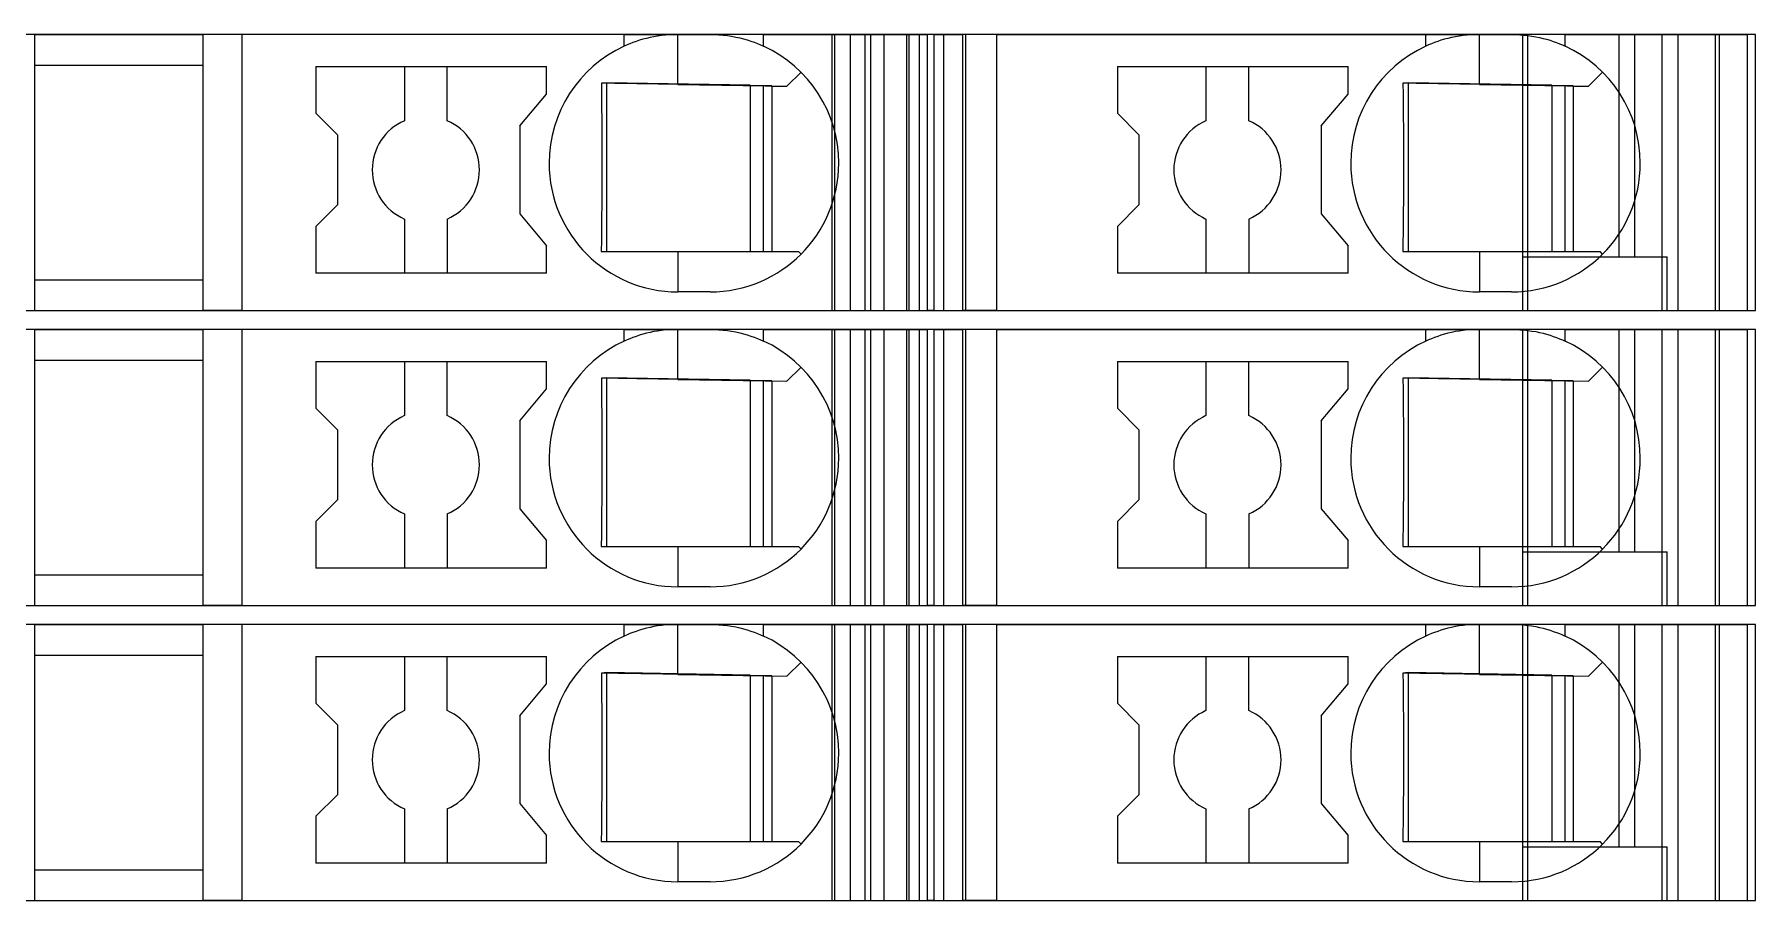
# Model space of a CAD drawing. Header units: millimetres. Extents: x 0 to 1680, y 0 to 1188.
# Drawn here: x 937.05 to 969.15, y 446.85 to 463 of the extents above; entities that cross this region are included whole.
import ezdxf
from ezdxf.enums import TextEntityAlignment as Align

# ---------------------------------------------------------------- set-up
doc = ezdxf.new("R2010")
doc.units = ezdxf.units.MM
for name, color, linetype, lineweight in [('EPLAN309', 5, 'Continuous', 5), ('EPLAN493', 5, 'Continuous', 5), ('MAIN-1', 7, 'Continuous', 5), ('MAIN-2', 7, 'Continuous', 5)]:
    doc.layers.add(name, color=color, linetype=linetype, lineweight=lineweight)
doc.styles.add('Tahoma', font='')
doc.styles.get('Tahoma').set_extended_font_data('Tahoma')

# ---------------------------------------------------------------- blocks, each defined once
blk = doc.blocks.new('EPLSYM_LibrarySPECIAL_Symbol12_Variant0_Placement8_29')
at = {"layer": 'EPLAN309', "lineweight": 13, "ltscale": 16}
blk.add_lwpolyline([(0, -5.15), (68.15, -5.15), (68.15, 0), (0, 0)], close=True, dxfattribs=at)
at = {"layer": 'EPLAN493', "color": 5, "style": 'Tahoma'}
blk.add_attdef('17_20450', text='', height=2.3478, dxfattribs=at).set_placement((0, -21.83478), align=Align.MIDDLE_RIGHT)
blk = doc.blocks.new('EPLSYM_LibrarySPECIAL_Symbol12_Variant0_Placement8_30')
at = {"layer": 'EPLAN309', "lineweight": 13, "ltscale": 16}
blk.add_lwpolyline([(0, -5.15), (68.15, -5.15), (68.15, 0), (0, 0)], close=True, dxfattribs=at)
at = {"layer": 'EPLAN493', "color": 5, "style": 'Tahoma'}
blk.add_attdef('17_20450', text='', height=2.3478, dxfattribs=at).set_placement((0, -21.83478), align=Align.MIDDLE_RIGHT)
blk = doc.blocks.new('EPLSYM_LibrarySPECIAL_Symbol12_Variant0_Placement8_31')
at = {"layer": 'EPLAN309', "lineweight": 13, "ltscale": 16}
blk.add_lwpolyline([(0, -5.15), (68.15, -5.15), (68.15, 0), (0, 0)], close=True, dxfattribs=at)
at = {"layer": 'EPLAN493', "color": 5, "style": 'Tahoma'}
blk.add_attdef('17_20450', text='', height=2.3478, dxfattribs=at).set_placement((0, -21.83478), align=Align.MIDDLE_RIGHT)

msp = doc.modelspace()

# ---------------------------------------------------------------- linework, layer by layer
at = {"layer": 'MAIN-1'}
for p, q in [((937.05, 463), (940.2, 463)), ((937.05, 463), (937.05, 457.85)), ((940.919, 463), (940.2, 463)), ((940.2, 457.85), (940.2, 463)), ((948.05, 463), (940.919, 463)), ((940.919, 463), (940.919, 457.85)), ((948.05, 463), (949.05, 463)), ((948.05, 462.782), (948.05, 463)), ((948.333, 462.89), (948.272, 462.87)), ((948.397, 462.909), (948.333, 462.89)), ((948.463, 462.927), (948.397, 462.909)), ((948.531, 462.943), (948.463, 462.927)), ((948.601, 462.958), (948.531, 462.943)), ((948.673, 462.97), (948.601, 462.958)), ((948.746, 462.981), (948.673, 462.97)), ((948.821, 462.989), (948.746, 462.981)), ((948.897, 462.995), (948.821, 462.989)), ((948.973, 462.999), (948.897, 462.995)), ((949.05, 463), (948.973, 462.999)), ((949.05, 462.068), (949.05, 463)), ((949.05, 463), (949.65, 463)), ((949.65, 463), (949.732, 462.999)), ((950.65, 463), (949.65, 463)), ((949.732, 462.999), (949.814, 462.994)), ((949.814, 462.994), (949.896, 462.987)), ((949.896, 462.987), (949.975, 462.978)), ((949.975, 462.978), (950.053, 462.966)), ((950.053, 462.966), (950.13, 462.952)), ((950.13, 462.952), (950.204, 462.935)), ((950.204, 462.935), (950.275, 462.917)), ((950.275, 462.917), (950.345, 462.897)), ((950.345, 462.897), (950.411, 462.876)), ((950.65, 463), (953.704, 463)), ((950.65, 462.782), (950.65, 463)), ((953.832, 463), (953.704, 463)), ((953.704, 457.85), (953.704, 463)), ((953.832, 463), (954.367, 463)), ((953.832, 457.85), (953.832, 463)), ((955, 463), (954.367, 463)), ((954.367, 457.85), (954.367, 463)), ((955, 463), (963, 463)), ((955, 457.85), (955, 463)), ((963, 463), (964, 463)), ((963, 462.782), (963, 463)), ((963.283, 462.89), (963.222, 462.87)), ((963.347, 462.909), (963.283, 462.89)), ((963.413, 462.927), (963.347, 462.909)), ((963.481, 462.943), (963.413, 462.927)), ((963.551, 462.958), (963.481, 462.943)), ((963.622, 462.97), (963.551, 462.958)), ((963.696, 462.981), (963.622, 462.97)), ((963.771, 462.989), (963.696, 462.981)), ((963.847, 462.995), (963.771, 462.989)), ((963.923, 462.999), (963.847, 462.995)), ((964, 463), (963.923, 462.999)), ((964, 462.068), (964, 463)), ((964, 463), (964.6, 463)), ((964.6, 463), (964.677, 462.999)), ((965.6, 463), (964.6, 463)), ((964.677, 462.999), (964.753, 462.995)), ((964.753, 462.995), (964.829, 462.989)), ((964.829, 462.989), (964.904, 462.981)), ((964.904, 462.981), (964.978, 462.97)), ((964.978, 462.97), (965.049, 462.958)), ((965.049, 462.958), (965.119, 462.943)), ((965.119, 462.943), (965.187, 462.927)), ((965.187, 462.927), (965.253, 462.909)), ((965.253, 462.909), (965.317, 462.89)), ((965.317, 462.89), (965.378, 462.87)), ((965.6, 463), (969, 463)), ((965.6, 462.782), (965.6, 463)), ((969, 457.85), (969, 463)), ((948.102, 462.805), (948.05, 462.782)), ((948.156, 462.827), (948.102, 462.805)), ((948.213, 462.849), (948.156, 462.827)), ((948.272, 462.87), (948.213, 462.849)), ((950.411, 462.876), (950.475, 462.854)), ((950.475, 462.854), (950.536, 462.831)), ((950.536, 462.831), (950.594, 462.806)), ((950.594, 462.806), (950.65, 462.782)), ((963.052, 462.805), (963, 462.782)), ((963.106, 462.827), (963.052, 462.805)), ((963.163, 462.849), (963.106, 462.827)), ((963.222, 462.87), (963.163, 462.849)), ((965.378, 462.87), (965.437, 462.849)), ((965.437, 462.849), (965.494, 462.827)), ((965.494, 462.827), (965.548, 462.805)), ((965.548, 462.805), (965.6, 462.782)), ((937.05, 462.425), (940.2, 462.425)), ((942.3, 462.4), (942.3, 461.529)), ((942.3, 462.4), (946.6, 462.4)), ((943.95, 462.4), (943.95, 461.392)), ((944.75, 461.392), (944.75, 462.4)), ((946.6, 461.889), (946.6, 462.4)), ((951.083, 462.033), (951.347, 462.297)), ((957.25, 462.4), (957.25, 461.529)), ((957.25, 462.4), (961.55, 462.4)), ((958.9, 462.4), (958.9, 461.392)), ((959.7, 461.392), (959.7, 462.4)), ((961.55, 461.889), (961.55, 462.4)), ((966.033, 462.033), (966.297, 462.297)), ((947.624, 462.092), (947.625, 462.022)), ((947.685, 462.091), (947.624, 462.092)), ((947.625, 462.022), (947.625, 461.95)), ((947.625, 461.95), (947.626, 461.877)), ((947.746, 462.09), (947.685, 462.091)), ((947.721, 462.091), (947.721, 458.95)), ((947.809, 462.089), (947.746, 462.09)), ((947.873, 462.088), (947.809, 462.089)), ((947.937, 462.087), (947.873, 462.088)), ((948.003, 462.086), (947.937, 462.087)), ((948.071, 462.085), (948.003, 462.086)), ((948.14, 462.084), (948.071, 462.085)), ((948.21, 462.082), (948.14, 462.084)), ((948.283, 462.081), (948.21, 462.082)), ((948.358, 462.08), (948.283, 462.081)), ((948.435, 462.079), (948.358, 462.08)), ((948.514, 462.077), (948.435, 462.079)), ((948.597, 462.076), (948.514, 462.077)), ((948.682, 462.075), (948.597, 462.076)), ((948.771, 462.073), (948.682, 462.075)), ((948.862, 462.071), (948.771, 462.073)), ((948.955, 462.07), (948.862, 462.071)), ((949.05, 462.068), (948.955, 462.07)), ((949.05, 462.068), (951.083, 462.033)), ((950.4, 462.045), (950.4, 458.95)), ((950.65, 458.95), (950.65, 462.04)), ((950.8, 462.038), (950.8, 458.95)), ((962.574, 462.092), (962.574, 462.022)), ((962.635, 462.091), (962.574, 462.092)), ((962.574, 462.022), (962.575, 461.95)), ((962.575, 461.95), (962.576, 461.877)), ((962.696, 462.09), (962.635, 462.091)), ((962.671, 462.091), (962.671, 458.95)), ((962.759, 462.089), (962.696, 462.09)), ((962.822, 462.088), (962.759, 462.089)), ((962.887, 462.087), (962.822, 462.088)), ((962.953, 462.086), (962.887, 462.087)), ((963.021, 462.085), (962.953, 462.086)), ((963.09, 462.084), (963.021, 462.085)), ((963.16, 462.082), (963.09, 462.084)), ((963.233, 462.081), (963.16, 462.082)), ((963.307, 462.08), (963.233, 462.081)), ((963.385, 462.079), (963.307, 462.08)), ((963.464, 462.077), (963.385, 462.079)), ((963.547, 462.076), (963.464, 462.077)), ((963.632, 462.075), (963.547, 462.076)), ((963.72, 462.073), (963.632, 462.075)), ((963.812, 462.071), (963.72, 462.073)), ((963.905, 462.07), (963.812, 462.071)), ((964, 462.068), (963.905, 462.07)), ((964, 462.068), (966.033, 462.033)), ((965.35, 462.045), (965.35, 458.95)), ((965.6, 458.95), (965.6, 462.04)), ((965.75, 462.038), (965.75, 458.95)), ((946.1, 461.293), (946.6, 461.889)), ((947.626, 461.877), (947.627, 461.803)), ((947.627, 461.803), (947.628, 461.727)), ((947.628, 461.727), (947.628, 461.649)), ((947.628, 461.649), (947.629, 461.57)), ((961.05, 461.293), (961.55, 461.889)), ((962.576, 461.877), (962.577, 461.803)), ((962.577, 461.803), (962.577, 461.727)), ((962.577, 461.727), (962.578, 461.649)), ((962.578, 461.649), (962.579, 461.57)), ((942.7, 461.129), (942.3, 461.529)), ((946.1, 461.293), (946.1, 459.657)), ((947.629, 461.57), (947.63, 461.488)), ((947.63, 461.488), (947.63, 461.404)), ((947.63, 461.404), (947.631, 461.317)), ((947.631, 461.317), (947.631, 461.226)), ((957.65, 461.129), (957.25, 461.529)), ((961.05, 461.293), (961.05, 459.657)), ((962.579, 461.57), (962.58, 461.488)), ((962.58, 461.488), (962.58, 461.404)), ((962.58, 461.404), (962.581, 461.317)), ((962.581, 461.317), (962.581, 461.226)), ((942.7, 461.129), (942.7, 459.821)), ((947.631, 461.226), (947.632, 461.132)), ((947.632, 461.132), (947.633, 461.034)), ((947.633, 461.034), (947.633, 460.931)), ((957.65, 461.129), (957.65, 459.821)), ((962.581, 461.226), (962.582, 461.132)), ((962.582, 461.132), (962.582, 461.034)), ((962.582, 461.034), (962.583, 460.931)), ((947.633, 460.931), (947.633, 460.824)), ((947.633, 460.824), (947.633, 460.713)), ((947.633, 460.713), (947.634, 460.6)), ((962.583, 460.931), (962.583, 460.824)), ((962.583, 460.824), (962.583, 460.713)), ((962.583, 460.713), (962.583, 460.6)), ((947.634, 460.6), (947.633, 460.479)), ((947.633, 460.479), (947.633, 460.361)), ((947.633, 460.361), (947.633, 460.247)), ((962.583, 460.6), (962.583, 460.479)), ((962.583, 460.479), (962.583, 460.361)), ((962.583, 460.361), (962.583, 460.247)), ((947.632, 460.034), (947.631, 459.934)), ((947.633, 460.247), (947.632, 460.138)), ((947.632, 460.138), (947.632, 460.034)), ((962.582, 460.034), (962.581, 459.934)), ((962.583, 460.247), (962.582, 460.138)), ((962.582, 460.138), (962.582, 460.034)), ((942.7, 459.821), (942.3, 459.421)), ((947.63, 459.748), (947.629, 459.659)), ((947.631, 459.839), (947.63, 459.748)), ((947.631, 459.934), (947.631, 459.839)), ((957.65, 459.821), (957.25, 459.421)), ((962.58, 459.748), (962.579, 459.659)), ((962.581, 459.839), (962.58, 459.748)), ((962.581, 459.934), (962.581, 459.839)), ((942.3, 459.421), (942.3, 458.55)), ((943.95, 459.558), (943.95, 458.55)), ((944.75, 459.558), (944.75, 458.55)), ((946.1, 459.657), (946.6, 459.061)), ((947.627, 459.408), (947.626, 459.329)), ((947.628, 459.49), (947.627, 459.408)), ((947.629, 459.659), (947.628, 459.573)), ((947.628, 459.573), (947.628, 459.49)), ((957.25, 459.421), (957.25, 458.55)), ((958.9, 459.558), (958.9, 458.55)), ((959.7, 459.558), (959.7, 458.55)), ((961.05, 459.657), (961.55, 459.061)), ((962.577, 459.408), (962.576, 459.329)), ((962.578, 459.49), (962.577, 459.408)), ((962.579, 459.659), (962.578, 459.573)), ((962.578, 459.573), (962.578, 459.49)), ((946.6, 458.55), (946.6, 459.061)), ((947.624, 459.098), (947.623, 459.024)), ((947.625, 459.25), (947.624, 459.174)), ((947.624, 459.174), (947.624, 459.098)), ((947.626, 459.329), (947.625, 459.25)), ((961.55, 458.55), (961.55, 459.061)), ((962.574, 459.098), (962.573, 459.024)), ((962.575, 459.25), (962.574, 459.174)), ((962.574, 459.174), (962.574, 459.098)), ((962.576, 459.329), (962.575, 459.25)), ((947.623, 459.024), (947.622, 458.95)), ((947.622, 458.95), (947.683, 458.95)), ((947.683, 458.95), (947.746, 458.95)), ((947.746, 458.95), (947.809, 458.95)), ((947.809, 458.95), (947.873, 458.95)), ((947.873, 458.95), (947.939, 458.95)), ((947.939, 458.95), (948.005, 458.95)), ((948.005, 458.95), (948.074, 458.95)), ((948.074, 458.95), (948.144, 458.95)), ((948.144, 458.95), (948.215, 458.95)), ((948.215, 458.95), (948.289, 458.95)), ((948.289, 458.95), (948.364, 458.95)), ((948.364, 458.95), (948.442, 458.95)), ((948.442, 458.95), (948.522, 458.95)), ((948.522, 458.95), (948.605, 458.95)), ((948.605, 458.95), (948.69, 458.95)), ((948.69, 458.95), (948.778, 458.95)), ((948.778, 458.95), (948.867, 458.95)), ((948.867, 458.95), (948.958, 458.95)), ((948.958, 458.95), (949.05, 458.95)), ((949.05, 458.95), (951.3, 458.95)), ((949.05, 458.95), (949.05, 458.2)), ((951.347, 458.903), (951.3, 458.95)), ((962.573, 459.024), (962.572, 458.95)), ((962.572, 458.95), (962.633, 458.95)), ((962.633, 458.95), (962.695, 458.95)), ((962.695, 458.95), (962.759, 458.95)), ((962.759, 458.95), (962.823, 458.95)), ((962.823, 458.95), (962.889, 458.95)), ((962.889, 458.95), (962.955, 458.95)), ((962.955, 458.95), (963.024, 458.95)), ((963.024, 458.95), (963.093, 458.95)), ((963.093, 458.95), (963.165, 458.95)), ((963.165, 458.95), (963.239, 458.95)), ((963.239, 458.95), (963.314, 458.95)), ((963.314, 458.95), (963.392, 458.95)), ((963.392, 458.95), (963.472, 458.95)), ((963.472, 458.95), (963.555, 458.95)), ((963.555, 458.95), (963.64, 458.95)), ((963.64, 458.95), (963.727, 458.95)), ((963.727, 458.95), (963.817, 458.95)), ((963.817, 458.95), (963.908, 458.95)), ((963.908, 458.95), (964, 458.95)), ((964, 458.95), (964, 458.2)), ((964, 458.95), (966.25, 458.95)), ((966.297, 458.903), (966.25, 458.95)), ((937.05, 458.425), (940.2, 458.425)), ((946.6, 458.55), (942.3, 458.55)), ((961.55, 458.55), (957.25, 458.55)), ((949.65, 458.2), (949.05, 458.2)), ((964.6, 458.2), (964, 458.2)), ((937.05, 457.85), (940.2, 457.85)), ((940.919, 457.85), (940.2, 457.85)), ((940.919, 457.85), (953.704, 457.85)), ((952.544, 457.85), (952.544, 457.85)), ((952.65, 457.85), (952.65, 457.85)), ((953.832, 457.85), (953.704, 457.85)), ((953.832, 457.85), (954.367, 457.85)), ((955, 457.85), (954.367, 457.85)), ((955, 457.85), (969, 457.85)), ((967.5, 457.85), (967.5, 457.85)), ((937.05, 457.5), (940.2, 457.5)), ((937.05, 457.5), (937.05, 452.35)), ((940.919, 457.5), (940.2, 457.5)), ((940.2, 452.35), (940.2, 457.5)), ((948.05, 457.5), (940.919, 457.5)), ((940.919, 457.5), (940.919, 452.35)), ((948.05, 457.5), (949.05, 457.5)), ((948.05, 457.282), (948.05, 457.5)), ((948.463, 457.427), (948.397, 457.409)), ((948.531, 457.443), (948.463, 457.427)), ((948.601, 457.458), (948.531, 457.443)), ((948.673, 457.47), (948.601, 457.458)), ((948.746, 457.481), (948.673, 457.47)), ((948.821, 457.489), (948.746, 457.481)), ((948.897, 457.495), (948.821, 457.489)), ((948.973, 457.499), (948.897, 457.495)), ((949.05, 457.5), (948.973, 457.499)), ((949.05, 456.568), (949.05, 457.5)), ((949.05, 457.5), (949.65, 457.5)), ((949.65, 457.5), (949.732, 457.499)), ((950.65, 457.5), (949.65, 457.5)), ((949.732, 457.499), (949.814, 457.494)), ((949.814, 457.494), (949.896, 457.487)), ((949.896, 457.487), (949.975, 457.478)), ((949.975, 457.478), (950.053, 457.466)), ((950.053, 457.466), (950.13, 457.452)), ((950.13, 457.452), (950.204, 457.435)), ((950.204, 457.435), (950.275, 457.417)), ((950.65, 457.5), (953.704, 457.5)), ((950.65, 457.282), (950.65, 457.5)), ((953.832, 457.5), (953.704, 457.5)), ((953.704, 452.35), (953.704, 457.5)), ((953.832, 457.5), (954.367, 457.5)), ((953.832, 452.35), (953.832, 457.5)), ((955, 457.5), (954.367, 457.5)), ((954.367, 452.35), (954.367, 457.5)), ((955, 457.5), (963, 457.5)), ((955, 452.35), (955, 457.5)), ((963, 457.5), (964, 457.5)), ((963, 457.282), (963, 457.5)), ((963.413, 457.427), (963.347, 457.409)), ((963.481, 457.443), (963.413, 457.427)), ((963.551, 457.458), (963.481, 457.443)), ((963.622, 457.47), (963.551, 457.458)), ((963.696, 457.481), (963.622, 457.47)), ((963.771, 457.489), (963.696, 457.481)), ((963.847, 457.495), (963.771, 457.489)), ((963.923, 457.499), (963.847, 457.495)), ((964, 457.5), (963.923, 457.499)), ((964, 456.568), (964, 457.5)), ((964, 457.5), (964.6, 457.5)), ((964.6, 457.5), (964.677, 457.499)), ((965.6, 457.5), (964.6, 457.5)), ((964.677, 457.499), (964.753, 457.495)), ((964.753, 457.495), (964.829, 457.489)), ((964.829, 457.489), (964.904, 457.481)), ((964.904, 457.481), (964.978, 457.47)), ((964.978, 457.47), (965.049, 457.458)), ((965.049, 457.458), (965.119, 457.443)), ((965.119, 457.443), (965.187, 457.427)), ((965.187, 457.427), (965.253, 457.409)), ((965.6, 457.5), (969, 457.5)), ((965.6, 457.282), (965.6, 457.5)), ((969, 452.35), (969, 457.5)), ((948.102, 457.305), (948.05, 457.282)), ((948.156, 457.327), (948.102, 457.305)), ((948.213, 457.349), (948.156, 457.327)), ((948.272, 457.37), (948.213, 457.349)), ((948.333, 457.39), (948.272, 457.37)), ((948.397, 457.409), (948.333, 457.39)), ((950.275, 457.417), (950.345, 457.397)), ((950.345, 457.397), (950.411, 457.376)), ((950.411, 457.376), (950.475, 457.354)), ((950.475, 457.354), (950.536, 457.331)), ((950.536, 457.331), (950.594, 457.306)), ((950.594, 457.306), (950.65, 457.282)), ((963.052, 457.305), (963, 457.282)), ((963.106, 457.327), (963.052, 457.305)), ((963.163, 457.349), (963.106, 457.327)), ((963.222, 457.37), (963.163, 457.349)), ((963.283, 457.39), (963.222, 457.37)), ((963.347, 457.409), (963.283, 457.39)), ((965.253, 457.409), (965.317, 457.39)), ((965.317, 457.39), (965.378, 457.37)), ((965.378, 457.37), (965.437, 457.349)), ((965.437, 457.349), (965.494, 457.327)), ((965.494, 457.327), (965.548, 457.305)), ((965.548, 457.305), (965.6, 457.282)), ((937.05, 456.925), (940.2, 456.925)), ((942.3, 456.9), (942.3, 456.029)), ((942.3, 456.9), (946.6, 456.9)), ((943.95, 456.9), (943.95, 455.892)), ((944.75, 455.892), (944.75, 456.9)), ((946.6, 456.389), (946.6, 456.9)), ((951.083, 456.533), (951.347, 456.797)), ((957.25, 456.9), (957.25, 456.029)), ((957.25, 456.9), (961.55, 456.9)), ((958.9, 456.9), (958.9, 455.892)), ((959.7, 455.892), (959.7, 456.9)), ((961.55, 456.389), (961.55, 456.9)), ((966.033, 456.533), (966.297, 456.797)), ((947.624, 456.592), (947.625, 456.522)), ((947.685, 456.591), (947.624, 456.592)), ((947.625, 456.522), (947.625, 456.45)), ((947.746, 456.59), (947.685, 456.591)), ((947.721, 456.591), (947.721, 453.45)), ((947.809, 456.589), (947.746, 456.59)), ((947.873, 456.588), (947.809, 456.589)), ((947.937, 456.587), (947.873, 456.588)), ((948.003, 456.586), (947.937, 456.587)), ((948.071, 456.585), (948.003, 456.586)), ((948.14, 456.584), (948.071, 456.585)), ((948.21, 456.582), (948.14, 456.584)), ((948.283, 456.581), (948.21, 456.582)), ((948.358, 456.58), (948.283, 456.581)), ((948.435, 456.579), (948.358, 456.58)), ((948.514, 456.577), (948.435, 456.579)), ((948.597, 456.576), (948.514, 456.577)), ((948.682, 456.575), (948.597, 456.576)), ((948.771, 456.573), (948.682, 456.575)), ((948.862, 456.571), (948.771, 456.573)), ((948.955, 456.57), (948.862, 456.571)), ((949.05, 456.568), (948.955, 456.57)), ((949.05, 456.568), (951.083, 456.533)), ((950.4, 456.545), (950.4, 453.45)), ((950.65, 453.45), (950.65, 456.54)), ((950.8, 456.538), (950.8, 453.45)), ((962.574, 456.592), (962.574, 456.522)), ((962.635, 456.591), (962.574, 456.592)), ((962.574, 456.522), (962.575, 456.45)), ((962.696, 456.59), (962.635, 456.591)), ((962.671, 456.591), (962.671, 453.45)), ((962.759, 456.589), (962.696, 456.59)), ((962.822, 456.588), (962.759, 456.589)), ((962.887, 456.587), (962.822, 456.588)), ((962.953, 456.586), (962.887, 456.587)), ((963.021, 456.585), (962.953, 456.586)), ((963.09, 456.584), (963.021, 456.585)), ((963.16, 456.582), (963.09, 456.584)), ((963.233, 456.581), (963.16, 456.582)), ((963.307, 456.58), (963.233, 456.581)), ((963.385, 456.579), (963.307, 456.58)), ((963.464, 456.577), (963.385, 456.579)), ((963.547, 456.576), (963.464, 456.577)), ((963.632, 456.575), (963.547, 456.576)), ((963.72, 456.573), (963.632, 456.575)), ((963.812, 456.571), (963.72, 456.573)), ((963.905, 456.57), (963.812, 456.571)), ((964, 456.568), (963.905, 456.57)), ((964, 456.568), (966.033, 456.533)), ((965.35, 456.545), (965.35, 453.45)), ((965.6, 453.45), (965.6, 456.54)), ((965.75, 456.538), (965.75, 453.45)), ((946.1, 455.793), (946.6, 456.389)), ((947.625, 456.45), (947.626, 456.377)), ((947.626, 456.377), (947.627, 456.303)), ((947.627, 456.303), (947.628, 456.227)), ((947.628, 456.227), (947.628, 456.149)), ((947.628, 456.149), (947.629, 456.07)), ((961.05, 455.793), (961.55, 456.389)), ((962.575, 456.45), (962.576, 456.377)), ((962.576, 456.377), (962.577, 456.303)), ((962.577, 456.303), (962.577, 456.227)), ((962.577, 456.227), (962.578, 456.149)), ((962.578, 456.149), (962.579, 456.07)), ((942.7, 455.629), (942.3, 456.029)), ((947.629, 456.07), (947.63, 455.988)), ((947.63, 455.988), (947.63, 455.904)), ((947.63, 455.904), (947.631, 455.817)), ((957.65, 455.629), (957.25, 456.029)), ((962.579, 456.07), (962.58, 455.988)), ((962.58, 455.988), (962.58, 455.904)), ((962.58, 455.904), (962.581, 455.817)), ((942.7, 455.629), (942.7, 454.321)), ((946.1, 455.793), (946.1, 454.157)), ((947.631, 455.817), (947.631, 455.726)), ((947.631, 455.726), (947.632, 455.632)), ((947.632, 455.632), (947.633, 455.534)), ((947.633, 455.534), (947.633, 455.431)), ((957.65, 455.629), (957.65, 454.321)), ((961.05, 455.793), (961.05, 454.157)), ((962.581, 455.817), (962.581, 455.726)), ((962.581, 455.726), (962.582, 455.632)), ((962.582, 455.632), (962.582, 455.534)), ((962.582, 455.534), (962.583, 455.431)), ((947.633, 455.431), (947.633, 455.324)), ((947.633, 455.324), (947.633, 455.213)), ((947.633, 455.213), (947.634, 455.1)), ((962.583, 455.431), (962.583, 455.324)), ((962.583, 455.324), (962.583, 455.213)), ((962.583, 455.213), (962.583, 455.1)), ((947.634, 455.1), (947.633, 454.979)), ((947.633, 454.979), (947.633, 454.861)), ((947.633, 454.861), (947.633, 454.747)), ((962.583, 455.1), (962.583, 454.979)), ((962.583, 454.979), (962.583, 454.861)), ((962.583, 454.861), (962.583, 454.747)), ((947.633, 454.747), (947.632, 454.638)), ((947.632, 454.638), (947.632, 454.534)), ((962.583, 454.747), (962.582, 454.638)), ((962.582, 454.638), (962.582, 454.534)), ((942.7, 454.321), (942.3, 453.921)), ((947.63, 454.248), (947.629, 454.159)), ((947.631, 454.339), (947.63, 454.248)), ((947.632, 454.534), (947.631, 454.434)), ((947.631, 454.434), (947.631, 454.339)), ((957.65, 454.321), (957.25, 453.921)), ((962.58, 454.248), (962.579, 454.159)), ((962.581, 454.339), (962.58, 454.248)), ((962.582, 454.534), (962.581, 454.434)), ((962.581, 454.434), (962.581, 454.339)), ((942.3, 453.921), (942.3, 453.05)), ((943.95, 454.058), (943.95, 453.05)), ((944.75, 454.058), (944.75, 453.05)), ((946.1, 454.157), (946.6, 453.561)), ((947.627, 453.908), (947.626, 453.829)), ((947.628, 453.99), (947.627, 453.908)), ((947.629, 454.159), (947.628, 454.073)), ((947.628, 454.073), (947.628, 453.99)), ((957.25, 453.921), (957.25, 453.05)), ((958.9, 454.058), (958.9, 453.05)), ((959.7, 454.058), (959.7, 453.05)), ((961.05, 454.157), (961.55, 453.561)), ((962.577, 453.908), (962.576, 453.829)), ((962.578, 453.99), (962.577, 453.908)), ((962.579, 454.159), (962.578, 454.073)), ((962.578, 454.073), (962.578, 453.99)), ((947.624, 453.598), (947.623, 453.524)), ((947.625, 453.75), (947.624, 453.674)), ((947.624, 453.674), (947.624, 453.598)), ((947.626, 453.829), (947.625, 453.75)), ((962.574, 453.598), (962.573, 453.524)), ((962.575, 453.75), (962.574, 453.674)), ((962.574, 453.674), (962.574, 453.598)), ((962.576, 453.829), (962.575, 453.75)), ((946.6, 453.05), (946.6, 453.561)), ((947.623, 453.524), (947.622, 453.45)), ((947.622, 453.45), (947.683, 453.45)), ((947.683, 453.45), (947.746, 453.45)), ((947.746, 453.45), (947.809, 453.45)), ((947.809, 453.45), (947.873, 453.45)), ((947.873, 453.45), (947.939, 453.45)), ((947.939, 453.45), (948.005, 453.45)), ((948.005, 453.45), (948.074, 453.45)), ((948.074, 453.45), (948.144, 453.45)), ((948.144, 453.45), (948.215, 453.45)), ((948.215, 453.45), (948.289, 453.45)), ((948.289, 453.45), (948.364, 453.45)), ((948.364, 453.45), (948.442, 453.45)), ((948.442, 453.45), (948.522, 453.45)), ((948.522, 453.45), (948.605, 453.45)), ((948.605, 453.45), (948.69, 453.45)), ((948.69, 453.45), (948.778, 453.45)), ((948.778, 453.45), (948.867, 453.45)), ((948.867, 453.45), (948.958, 453.45)), ((948.958, 453.45), (949.05, 453.45)), ((949.05, 453.45), (951.3, 453.45)), ((949.05, 453.45), (949.05, 452.7)), ((951.347, 453.403), (951.3, 453.45)), ((961.55, 453.05), (961.55, 453.561)), ((962.573, 453.524), (962.572, 453.45)), ((962.572, 453.45), (962.633, 453.45)), ((962.633, 453.45), (962.695, 453.45)), ((962.695, 453.45), (962.759, 453.45)), ((962.759, 453.45), (962.823, 453.45)), ((962.823, 453.45), (962.889, 453.45)), ((962.889, 453.45), (962.955, 453.45)), ((962.955, 453.45), (963.024, 453.45)), ((963.024, 453.45), (963.093, 453.45)), ((963.093, 453.45), (963.165, 453.45)), ((963.165, 453.45), (963.239, 453.45)), ((963.239, 453.45), (963.314, 453.45)), ((963.314, 453.45), (963.392, 453.45)), ((963.392, 453.45), (963.472, 453.45)), ((963.472, 453.45), (963.555, 453.45)), ((963.555, 453.45), (963.64, 453.45)), ((963.64, 453.45), (963.727, 453.45)), ((963.727, 453.45), (963.817, 453.45)), ((963.817, 453.45), (963.908, 453.45)), ((963.908, 453.45), (964, 453.45)), ((964, 453.45), (964, 452.7)), ((964, 453.45), (966.25, 453.45)), ((966.297, 453.403), (966.25, 453.45)), ((946.6, 453.05), (942.3, 453.05)), ((961.55, 453.05), (957.25, 453.05)), ((937.05, 452.925), (940.2, 452.925)), ((949.65, 452.7), (949.05, 452.7)), ((964.6, 452.7), (964, 452.7)), ((937.05, 452.35), (940.2, 452.35)), ((940.919, 452.35), (940.2, 452.35)), ((940.919, 452.35), (953.704, 452.35)), ((952.544, 452.35), (952.544, 452.35)), ((952.65, 452.35), (952.65, 452.35)), ((953.832, 452.35), (953.704, 452.35)), ((953.832, 452.35), (954.367, 452.35)), ((955, 452.35), (954.367, 452.35)), ((955, 452.35), (969, 452.35)), ((967.5, 452.35), (967.5, 452.35)), ((937.05, 452), (940.2, 452)), ((937.05, 452), (937.05, 446.85)), ((940.919, 452), (940.2, 452)), ((940.2, 446.85), (940.2, 452)), ((948.05, 452), (940.919, 452)), ((940.919, 452), (940.919, 446.85)), ((948.05, 452), (949.05, 452)), ((948.05, 451.782), (948.05, 452)), ((948.673, 451.97), (948.601, 451.958)), ((948.746, 451.981), (948.673, 451.97)), ((948.821, 451.989), (948.746, 451.981)), ((948.897, 451.995), (948.821, 451.989)), ((948.973, 451.999), (948.897, 451.995)), ((949.05, 452), (948.973, 451.999)), ((949.05, 451.068), (949.05, 452)), ((949.05, 452), (949.65, 452)), ((949.65, 452), (949.732, 451.999)), ((950.65, 452), (949.65, 452)), ((949.732, 451.999), (949.814, 451.994)), ((949.814, 451.994), (949.896, 451.987)), ((949.896, 451.987), (949.975, 451.978)), ((949.975, 451.978), (950.053, 451.966)), ((950.65, 452), (953.704, 452)), ((950.65, 451.782), (950.65, 452)), ((953.832, 452), (953.704, 452)), ((953.704, 446.85), (953.704, 452)), ((953.832, 452), (954.367, 452)), ((953.832, 446.85), (953.832, 452)), ((955, 452), (954.367, 452)), ((954.367, 446.85), (954.367, 452)), ((955, 452), (963, 452)), ((955, 446.85), (955, 452)), ((963, 452), (964, 452)), ((963, 451.782), (963, 452)), ((963.622, 451.97), (963.551, 451.958)), ((963.696, 451.981), (963.622, 451.97)), ((963.771, 451.989), (963.696, 451.981)), ((963.847, 451.995), (963.771, 451.989)), ((963.923, 451.999), (963.847, 451.995)), ((964, 452), (963.923, 451.999)), ((964, 451.068), (964, 452)), ((964, 452), (964.6, 452)), ((964.6, 452), (964.677, 451.999)), ((965.6, 452), (964.6, 452)), ((964.677, 451.999), (964.753, 451.995)), ((964.753, 451.995), (964.829, 451.989)), ((964.829, 451.989), (964.904, 451.981)), ((964.904, 451.981), (964.978, 451.97)), ((964.978, 451.97), (965.049, 451.958)), ((965.6, 452), (969, 452)), ((965.6, 451.782), (965.6, 452)), ((969, 446.85), (969, 452)), ((948.102, 451.805), (948.05, 451.782)), ((948.156, 451.827), (948.102, 451.805)), ((948.213, 451.849), (948.156, 451.827)), ((948.272, 451.87), (948.213, 451.849)), ((948.333, 451.89), (948.272, 451.87)), ((948.397, 451.909), (948.333, 451.89)), ((948.463, 451.927), (948.397, 451.909)), ((948.531, 451.943), (948.463, 451.927)), ((948.601, 451.958), (948.531, 451.943)), ((950.053, 451.966), (950.13, 451.952)), ((950.13, 451.952), (950.204, 451.935)), ((950.204, 451.935), (950.275, 451.917)), ((950.275, 451.917), (950.345, 451.897)), ((950.345, 451.897), (950.411, 451.876)), ((950.411, 451.876), (950.475, 451.854)), ((950.475, 451.854), (950.536, 451.831)), ((950.536, 451.831), (950.594, 451.806)), ((950.594, 451.806), (950.65, 451.782)), ((963.052, 451.805), (963, 451.782)), ((963.106, 451.827), (963.052, 451.805)), ((963.163, 451.849), (963.106, 451.827)), ((963.222, 451.87), (963.163, 451.849)), ((963.283, 451.89), (963.222, 451.87)), ((963.347, 451.909), (963.283, 451.89)), ((963.413, 451.927), (963.347, 451.909)), ((963.481, 451.943), (963.413, 451.927)), ((963.551, 451.958), (963.481, 451.943)), ((965.049, 451.958), (965.119, 451.943)), ((965.119, 451.943), (965.187, 451.927)), ((965.187, 451.927), (965.253, 451.909)), ((965.253, 451.909), (965.317, 451.89)), ((965.317, 451.89), (965.378, 451.87)), ((965.378, 451.87), (965.437, 451.849)), ((965.437, 451.849), (965.494, 451.827)), ((965.494, 451.827), (965.548, 451.805)), ((965.548, 451.805), (965.6, 451.782)), ((937.05, 451.425), (940.2, 451.425)), ((942.3, 451.4), (942.3, 450.529)), ((942.3, 451.4), (946.6, 451.4)), ((943.95, 451.4), (943.95, 450.392)), ((944.75, 450.392), (944.75, 451.4)), ((946.6, 450.889), (946.6, 451.4)), ((957.25, 451.4), (957.25, 450.529)), ((957.25, 451.4), (961.55, 451.4)), ((958.9, 451.4), (958.9, 450.392)), ((959.7, 450.392), (959.7, 451.4)), ((961.55, 450.889), (961.55, 451.4)), ((947.624, 451.092), (947.625, 451.022)), ((947.685, 451.091), (947.624, 451.092)), ((947.625, 451.022), (947.625, 450.95)), ((947.746, 451.09), (947.685, 451.091)), ((947.721, 451.091), (947.721, 447.95)), ((947.809, 451.089), (947.746, 451.09)), ((947.873, 451.088), (947.809, 451.089)), ((947.937, 451.087), (947.873, 451.088)), ((948.003, 451.086), (947.937, 451.087)), ((948.071, 451.085), (948.003, 451.086)), ((948.14, 451.084), (948.071, 451.085)), ((948.21, 451.082), (948.14, 451.084)), ((948.283, 451.081), (948.21, 451.082)), ((948.358, 451.08), (948.283, 451.081)), ((948.435, 451.079), (948.358, 451.08)), ((948.514, 451.077), (948.435, 451.079)), ((948.597, 451.076), (948.514, 451.077)), ((948.682, 451.075), (948.597, 451.076)), ((948.771, 451.073), (948.682, 451.075)), ((948.862, 451.071), (948.771, 451.073)), ((948.955, 451.07), (948.862, 451.071)), ((949.05, 451.068), (948.955, 451.07)), ((949.05, 451.068), (951.083, 451.033)), ((950.4, 451.045), (950.4, 447.95)), ((950.65, 447.95), (950.65, 451.04)), ((950.8, 451.038), (950.8, 447.95)), ((951.083, 451.033), (951.347, 451.297)), ((962.574, 451.092), (962.574, 451.022)), ((962.635, 451.091), (962.574, 451.092)), ((962.574, 451.022), (962.575, 450.95)), ((962.696, 451.09), (962.635, 451.091)), ((962.671, 451.091), (962.671, 447.95)), ((962.759, 451.089), (962.696, 451.09)), ((962.822, 451.088), (962.759, 451.089)), ((962.887, 451.087), (962.822, 451.088)), ((962.953, 451.086), (962.887, 451.087)), ((963.021, 451.085), (962.953, 451.086)), ((963.09, 451.084), (963.021, 451.085)), ((963.16, 451.082), (963.09, 451.084)), ((963.233, 451.081), (963.16, 451.082)), ((963.307, 451.08), (963.233, 451.081)), ((963.385, 451.079), (963.307, 451.08)), ((963.464, 451.077), (963.385, 451.079)), ((963.547, 451.076), (963.464, 451.077)), ((963.632, 451.075), (963.547, 451.076)), ((963.72, 451.073), (963.632, 451.075)), ((963.812, 451.071), (963.72, 451.073)), ((963.905, 451.07), (963.812, 451.071)), ((964, 451.068), (963.905, 451.07)), ((964, 451.068), (966.033, 451.033)), ((965.35, 451.045), (965.35, 447.95)), ((965.6, 447.95), (965.6, 451.04)), ((965.75, 451.038), (965.75, 447.95)), ((966.033, 451.033), (966.297, 451.297)), ((946.1, 450.293), (946.6, 450.889)), ((947.625, 450.95), (947.626, 450.877)), ((947.626, 450.877), (947.627, 450.803)), ((947.627, 450.803), (947.628, 450.727)), ((947.628, 450.727), (947.628, 450.649)), ((961.05, 450.293), (961.55, 450.889)), ((962.575, 450.95), (962.576, 450.877)), ((962.576, 450.877), (962.577, 450.803)), ((962.577, 450.803), (962.577, 450.727)), ((962.577, 450.727), (962.578, 450.649)), ((942.7, 450.129), (942.3, 450.529)), ((947.628, 450.649), (947.629, 450.57)), ((947.629, 450.57), (947.63, 450.488)), ((947.63, 450.488), (947.63, 450.404)), ((947.63, 450.404), (947.631, 450.317)), ((957.65, 450.129), (957.25, 450.529)), ((962.578, 450.649), (962.579, 450.57)), ((962.579, 450.57), (962.58, 450.488)), ((962.58, 450.488), (962.58, 450.404)), ((962.58, 450.404), (962.581, 450.317)), ((942.7, 450.129), (942.7, 448.821)), ((946.1, 450.293), (946.1, 448.657)), ((947.631, 450.317), (947.631, 450.226)), ((947.631, 450.226), (947.632, 450.132)), ((947.632, 450.132), (947.633, 450.034)), ((957.65, 450.129), (957.65, 448.821)), ((961.05, 450.293), (961.05, 448.657)), ((962.581, 450.317), (962.581, 450.226)), ((962.581, 450.226), (962.582, 450.132)), ((962.582, 450.132), (962.582, 450.034)), ((947.633, 450.034), (947.633, 449.931)), ((947.633, 449.931), (947.633, 449.824)), ((947.633, 449.824), (947.633, 449.713)), ((962.582, 450.034), (962.583, 449.931)), ((962.583, 449.931), (962.583, 449.824)), ((962.583, 449.824), (962.583, 449.713)), ((947.633, 449.713), (947.634, 449.6)), ((947.634, 449.6), (947.633, 449.479)), ((947.633, 449.479), (947.633, 449.361)), ((962.583, 449.713), (962.583, 449.6)), ((962.583, 449.6), (962.583, 449.479)), ((962.583, 449.479), (962.583, 449.361)), ((947.633, 449.247), (947.632, 449.138)), ((947.632, 449.138), (947.632, 449.034)), ((947.633, 449.361), (947.633, 449.247)), ((962.583, 449.247), (962.582, 449.138)), ((962.582, 449.138), (962.582, 449.034)), ((962.583, 449.361), (962.583, 449.247)), ((942.7, 448.821), (942.3, 448.421)), ((947.631, 448.839), (947.63, 448.748)), ((947.632, 449.034), (947.631, 448.934)), ((947.631, 448.934), (947.631, 448.839)), ((957.65, 448.821), (957.25, 448.421)), ((962.581, 448.839), (962.58, 448.748)), ((962.582, 449.034), (962.581, 448.934)), ((962.581, 448.934), (962.581, 448.839)), ((943.95, 448.558), (943.95, 447.55)), ((944.75, 448.558), (944.75, 447.55)), ((946.1, 448.657), (946.6, 448.061)), ((947.628, 448.49), (947.627, 448.408)), ((947.629, 448.659), (947.628, 448.573)), ((947.628, 448.573), (947.628, 448.49)), ((947.63, 448.748), (947.629, 448.659)), ((958.9, 448.558), (958.9, 447.55)), ((959.7, 448.558), (959.7, 447.55)), ((961.05, 448.657), (961.55, 448.061)), ((962.578, 448.49), (962.577, 448.408)), ((962.579, 448.659), (962.578, 448.573)), ((962.578, 448.573), (962.578, 448.49)), ((962.58, 448.748), (962.579, 448.659)), ((942.3, 448.421), (942.3, 447.55)), ((947.625, 448.25), (947.624, 448.174)), ((947.624, 448.174), (947.624, 448.098)), ((947.626, 448.329), (947.625, 448.25)), ((947.627, 448.408), (947.626, 448.329)), ((957.25, 448.421), (957.25, 447.55)), ((962.575, 448.25), (962.574, 448.174)), ((962.574, 448.174), (962.574, 448.098)), ((962.576, 448.329), (962.575, 448.25)), ((962.577, 448.408), (962.576, 448.329)), ((946.6, 447.55), (946.6, 448.061)), ((947.623, 448.024), (947.622, 447.95)), ((947.622, 447.95), (947.683, 447.95)), ((947.624, 448.098), (947.623, 448.024)), ((947.683, 447.95), (947.746, 447.95)), ((947.746, 447.95), (947.809, 447.95)), ((947.809, 447.95), (947.873, 447.95)), ((947.873, 447.95), (947.939, 447.95)), ((947.939, 447.95), (948.005, 447.95)), ((948.005, 447.95), (948.074, 447.95)), ((948.074, 447.95), (948.144, 447.95)), ((948.144, 447.95), (948.215, 447.95)), ((948.215, 447.95), (948.289, 447.95)), ((948.289, 447.95), (948.364, 447.95)), ((948.364, 447.95), (948.442, 447.95)), ((948.442, 447.95), (948.522, 447.95)), ((948.522, 447.95), (948.605, 447.95)), ((948.605, 447.95), (948.69, 447.95)), ((948.69, 447.95), (948.778, 447.95)), ((948.778, 447.95), (948.867, 447.95)), ((948.867, 447.95), (948.958, 447.95)), ((948.958, 447.95), (949.05, 447.95)), ((949.05, 447.95), (951.3, 447.95)), ((949.05, 447.95), (949.05, 447.2)), ((951.347, 447.903), (951.3, 447.95)), ((961.55, 447.55), (961.55, 448.061)), ((962.573, 448.024), (962.572, 447.95)), ((962.572, 447.95), (962.633, 447.95)), ((962.574, 448.098), (962.573, 448.024)), ((962.633, 447.95), (962.695, 447.95)), ((962.695, 447.95), (962.759, 447.95)), ((962.759, 447.95), (962.823, 447.95)), ((962.823, 447.95), (962.889, 447.95)), ((962.889, 447.95), (962.955, 447.95)), ((962.955, 447.95), (963.024, 447.95)), ((963.024, 447.95), (963.093, 447.95)), ((963.093, 447.95), (963.165, 447.95)), ((963.165, 447.95), (963.239, 447.95)), ((963.239, 447.95), (963.314, 447.95)), ((963.314, 447.95), (963.392, 447.95)), ((963.392, 447.95), (963.472, 447.95)), ((963.472, 447.95), (963.555, 447.95)), ((963.555, 447.95), (963.64, 447.95)), ((963.64, 447.95), (963.727, 447.95)), ((963.727, 447.95), (963.817, 447.95)), ((963.817, 447.95), (963.908, 447.95)), ((963.908, 447.95), (964, 447.95)), ((964, 447.95), (964, 447.2)), ((964, 447.95), (966.25, 447.95)), ((966.297, 447.903), (966.25, 447.95)), ((946.6, 447.55), (942.3, 447.55)), ((961.55, 447.55), (957.25, 447.55)), ((937.05, 447.425), (940.2, 447.425)), ((949.65, 447.2), (949.05, 447.2)), ((964.6, 447.2), (964, 447.2)), ((937.05, 446.85), (940.2, 446.85)), ((940.919, 446.85), (940.2, 446.85)), ((940.919, 446.85), (953.704, 446.85)), ((952.544, 446.85), (952.544, 446.85)), ((952.65, 446.85), (952.65, 446.85)), ((953.832, 446.85), (953.704, 446.85)), ((953.832, 446.85), (954.367, 446.85)), ((955, 446.85), (954.367, 446.85)), ((955, 446.85), (969, 446.85)), ((967.5, 446.85), (967.5, 446.85))]:
    msp.add_line(p, q, dxfattribs=at)
for centre, radius, start, end in [((949.05, 460.6), 2.4, 114.6244, 180), ((949.65, 460.6), 2.4, 0, 65.3756), ((964, 460.6), 2.4, 114.6244, 180), ((964.6, 460.6), 2.4, 0, 65.3756), ((944.35, 460.475), 1, 113.5782, 180), ((944.35, 460.475), 1, 0, 66.4218), ((959.3, 460.475), 1, 113.5782, 180), ((959.3, 460.475), 1, 0, 66.4218), ((944.35, 460.475), 1, 180, 246.4218), ((944.35, 460.475), 1, 293.5782, 0), ((949.05, 460.6), 2.4, 180, 270), ((949.65, 460.6), 2.4, 270, 0), ((959.3, 460.475), 1, 180, 246.4218), ((959.3, 460.475), 1, 293.5782, 0), ((964, 460.6), 2.4, 180, 270), ((964.6, 460.6), 2.4, 270, 0), ((949.05, 455.1), 2.4, 114.6244, 180), ((949.65, 455.1), 2.4, 0, 65.3756), ((964, 455.1), 2.4, 114.6244, 180), ((964.6, 455.1), 2.4, 0, 65.3756), ((944.35, 454.975), 1, 113.5782, 180), ((944.35, 454.975), 1, 0, 66.4218), ((959.3, 454.975), 1, 113.5782, 180), ((959.3, 454.975), 1, 0, 66.4218), ((944.35, 454.975), 1, 180, 246.4218), ((944.35, 454.975), 1, 293.5782, 0), ((949.05, 455.1), 2.4, 180, 270), ((949.65, 455.1), 2.4, 270, 0), ((959.3, 454.975), 1, 180, 246.4218), ((959.3, 454.975), 1, 293.5782, 0), ((964, 455.1), 2.4, 180, 270), ((964.6, 455.1), 2.4, 270, 0), ((949.05, 449.6), 2.4, 114.6244, 180), ((949.65, 449.6), 2.4, 0, 65.3756), ((964, 449.6), 2.4, 114.6244, 180), ((964.6, 449.6), 2.4, 0, 65.3756), ((944.35, 449.475), 1, 113.5782, 180), ((944.35, 449.475), 1, 0, 66.4218), ((959.3, 449.475), 1, 113.5782, 180), ((959.3, 449.475), 1, 0, 66.4218), ((944.35, 449.475), 1, 180, 246.4218), ((944.35, 449.475), 1, 293.5782, 0), ((949.05, 449.6), 2.4, 180, 270), ((949.65, 449.6), 2.4, 270, 0), ((959.3, 449.475), 1, 180, 246.4218), ((959.3, 449.475), 1, 293.5782, 0), ((964, 449.6), 2.4, 180, 270), ((964.6, 449.6), 2.4, 270, 0)]:
    msp.add_arc(centre, radius, start, end, dxfattribs=at)
at = {"layer": 'MAIN-2'}
for p, q in [((951.931, 457.85), (951.931, 463)), ((951.971, 463), (951.971, 457.85)), ((952.262, 463), (952.262, 457.85)), ((952.544, 457.85), (952.544, 463)), ((952.65, 457.85), (952.65, 463)), ((952.891, 463), (952.891, 457.85)), ((953.316, 463), (953.316, 457.85)), ((953.361, 463), (953.361, 457.85)), ((953.363, 457.85), (953.363, 463)), ((953.55, 463), (953.55, 457.85)), ((954.008, 457.85), (954.008, 463)), ((954.414, 463), (954.414, 457.85)), ((964.8, 463), (964.8, 457.85)), ((964.898, 463), (964.898, 457.85)), ((966.6, 463), (966.6, 458.85)), ((966.9, 458.85), (966.9, 463)), ((967.4, 463), (967.4, 457.85)), ((967.709, 457.85), (967.709, 463)), ((968.4, 457.85), (968.4, 463)), ((968.47, 463), (968.47, 457.85)), ((947.721, 462.1), (947.624, 462.092)), ((947.721, 462.1), (947.721, 462.091)), ((950.4, 462.053), (947.721, 462.1)), ((950.4, 462.048), (950.4, 462.053)), ((950.65, 462.043), (950.4, 462.048)), ((950.4, 462.048), (950.4, 462.045)), ((950.65, 462.043), (950.65, 462.042)), ((950.8, 462.039), (950.65, 462.042)), ((950.65, 462.04), (950.65, 462.042)), ((950.8, 462.038), (950.8, 462.039)), ((950.8, 462.038), (951.083, 462.033)), ((950.8, 462.038), (950.8, 462.038)), ((962.671, 462.1), (962.574, 462.092)), ((962.671, 462.1), (962.671, 462.091)), ((965.35, 462.053), (962.671, 462.1)), ((965.35, 462.048), (965.35, 462.053)), ((965.6, 462.043), (965.35, 462.048)), ((965.35, 462.048), (965.35, 462.045)), ((965.6, 462.043), (965.6, 462.042)), ((965.75, 462.039), (965.6, 462.042)), ((965.6, 462.04), (965.6, 462.042)), ((965.75, 462.038), (965.75, 462.039)), ((965.75, 462.038), (966.033, 462.033)), ((965.75, 462.038), (965.75, 462.038)), ((950.4, 458.95), (950.4, 458.95)), ((950.65, 458.95), (950.65, 458.95)), ((951.347, 458.903), (951.347, 458.903)), ((964.8, 458.85), (967.5, 458.85)), ((965.35, 458.95), (965.35, 458.95)), ((965.6, 458.95), (965.6, 458.95)), ((966.297, 458.903), (966.297, 458.903)), ((967.5, 457.85), (967.5, 458.85)), ((951.931, 452.35), (951.931, 457.5)), ((951.971, 457.5), (951.971, 452.35)), ((952.262, 457.5), (952.262, 452.35)), ((952.544, 452.35), (952.544, 457.5)), ((952.65, 452.35), (952.65, 457.5)), ((952.891, 457.5), (952.891, 452.35)), ((953.316, 457.5), (953.316, 452.35)), ((953.361, 457.5), (953.361, 452.35)), ((953.363, 452.35), (953.363, 457.5)), ((953.55, 457.5), (953.55, 452.35)), ((954.008, 452.35), (954.008, 457.5)), ((954.414, 457.5), (954.414, 452.35)), ((964.8, 457.5), (964.8, 452.35)), ((964.898, 457.5), (964.898, 452.35)), ((966.6, 457.5), (966.6, 453.35)), ((966.9, 453.35), (966.9, 457.5)), ((967.4, 457.5), (967.4, 452.35)), ((967.709, 452.35), (967.709, 457.5)), ((968.4, 452.35), (968.4, 457.5)), ((968.47, 457.5), (968.47, 452.35)), ((947.721, 456.6), (947.624, 456.592)), ((947.721, 456.6), (947.721, 456.591)), ((950.4, 456.553), (947.721, 456.6)), ((950.4, 456.548), (950.4, 456.553)), ((950.65, 456.543), (950.4, 456.548)), ((950.4, 456.548), (950.4, 456.545)), ((950.65, 456.543), (950.65, 456.542)), ((950.8, 456.539), (950.65, 456.542)), ((950.65, 456.54), (950.65, 456.542)), ((950.8, 456.538), (950.8, 456.539)), ((950.8, 456.538), (951.083, 456.533)), ((950.8, 456.538), (950.8, 456.538)), ((962.671, 456.6), (962.574, 456.592)), ((962.671, 456.6), (962.671, 456.591)), ((965.35, 456.553), (962.671, 456.6)), ((965.35, 456.548), (965.35, 456.553)), ((965.6, 456.543), (965.35, 456.548)), ((965.35, 456.548), (965.35, 456.545)), ((965.6, 456.543), (965.6, 456.542)), ((965.75, 456.539), (965.6, 456.542)), ((965.6, 456.54), (965.6, 456.542)), ((965.75, 456.538), (965.75, 456.539)), ((965.75, 456.538), (966.033, 456.533)), ((965.75, 456.538), (965.75, 456.538)), ((950.4, 453.45), (950.4, 453.45)), ((950.65, 453.45), (950.65, 453.45)), ((951.347, 453.403), (951.347, 453.403)), ((964.8, 453.35), (967.5, 453.35)), ((965.35, 453.45), (965.35, 453.45)), ((965.6, 453.45), (965.6, 453.45)), ((966.297, 453.403), (966.297, 453.403)), ((967.5, 452.35), (967.5, 453.35)), ((951.931, 446.85), (951.931, 452)), ((951.971, 452), (951.971, 446.85)), ((952.262, 452), (952.262, 446.85)), ((952.544, 446.85), (952.544, 452)), ((952.65, 446.85), (952.65, 452)), ((952.891, 452), (952.891, 446.85)), ((953.316, 452), (953.316, 446.85)), ((953.361, 452), (953.361, 446.85)), ((953.363, 446.85), (953.363, 452)), ((953.55, 452), (953.55, 446.85)), ((954.008, 446.85), (954.008, 452)), ((954.414, 452), (954.414, 446.85)), ((964.8, 452), (964.8, 446.85)), ((964.898, 452), (964.898, 446.85)), ((966.6, 452), (966.6, 447.85)), ((966.9, 447.85), (966.9, 452)), ((967.4, 452), (967.4, 446.85)), ((967.709, 446.85), (967.709, 452)), ((968.4, 446.85), (968.4, 452)), ((968.47, 452), (968.47, 446.85)), ((947.721, 451.1), (947.624, 451.092)), ((947.721, 451.1), (947.721, 451.091)), ((950.4, 451.053), (947.721, 451.1)), ((950.4, 451.048), (950.4, 451.053)), ((950.65, 451.043), (950.4, 451.048)), ((950.4, 451.048), (950.4, 451.045)), ((950.65, 451.043), (950.65, 451.042)), ((950.8, 451.039), (950.65, 451.042)), ((950.65, 451.04), (950.65, 451.042)), ((950.8, 451.038), (950.8, 451.039)), ((950.8, 451.038), (951.083, 451.033)), ((950.8, 451.038), (950.8, 451.038)), ((962.671, 451.1), (962.574, 451.092)), ((962.671, 451.1), (962.671, 451.091)), ((965.35, 451.053), (962.671, 451.1)), ((965.35, 451.048), (965.35, 451.053)), ((965.6, 451.043), (965.35, 451.048)), ((965.35, 451.048), (965.35, 451.045)), ((965.6, 451.043), (965.6, 451.042)), ((965.75, 451.039), (965.6, 451.042)), ((965.6, 451.04), (965.6, 451.042)), ((965.75, 451.038), (965.75, 451.039)), ((965.75, 451.038), (966.033, 451.033)), ((965.75, 451.038), (965.75, 451.038)), ((950.4, 447.95), (950.4, 447.95)), ((950.65, 447.95), (950.65, 447.95)), ((951.347, 447.903), (951.347, 447.903)), ((964.8, 447.85), (967.5, 447.85)), ((965.35, 447.95), (965.35, 447.95)), ((965.6, 447.95), (965.6, 447.95)), ((966.297, 447.903), (966.297, 447.903)), ((967.5, 446.85), (967.5, 447.85))]:
    msp.add_line(p, q, dxfattribs=at)

# ---------------------------------------------------------------- block references
for name, p in [('EPLSYM_LibrarySPECIAL_Symbol12_Variant0_Placement8_29', (901, 463)), ('EPLSYM_LibrarySPECIAL_Symbol12_Variant0_Placement8_30', (901, 457.5)), ('EPLSYM_LibrarySPECIAL_Symbol12_Variant0_Placement8_31', (901, 452))]:
    msp.add_blockref(name, p)

doc.saveas('drawing.dxf')
